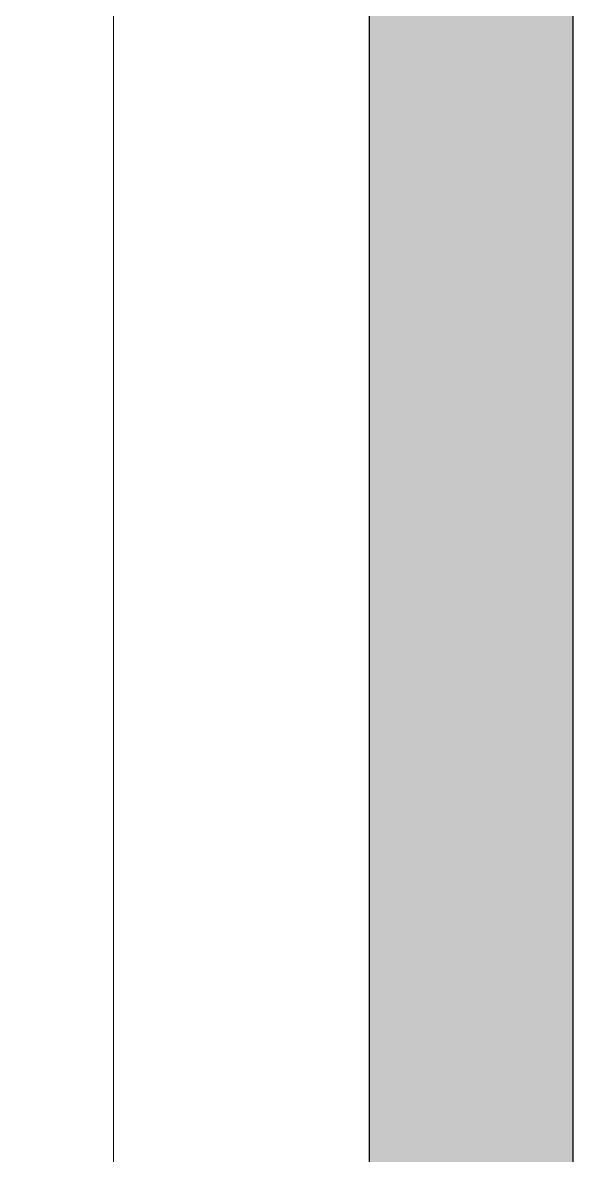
# Model space of a CAD drawing. Header units: millimetres. Extents: x 155927 to 326028, y -36033 to 97293.
# Drawn here: x 175402 to 175677, y 12592 to 13158 of the extents above; entities that cross this region are included whole.
import ezdxf

# ---------------------------------------------------------------- set-up
doc = ezdxf.new("R2010")
doc.units = ezdxf.units.MM
doc.header["$MEASUREMENT"] = 0
for name, color, linetype, lineweight in [('A-DOOR', 4, 'CONTINUOUS', 9), ('A-WALL-PATT', 7, 'CONTINUOUS', 9), ('I-WALL', 7, 'CONTINUOUS', 9)]:
    doc.layers.add(name, color=color, linetype=linetype, lineweight=lineweight)

msp = doc.modelspace()

# ---------------------------------------------------------------- hatches: boundary and pattern name
at = {"layer": 'A-WALL-PATT'}
msp.add_hatch(color=256, dxfattribs=at).paths.add_polyline_path([(175671.01, 9369.61), (175676.83, 9369.61), (175676.83, 9398.58), (175671.01, 9398.58), (175671.01, 10198.58), (175676.83, 10198.58), (175676.83, 13505.61), (175574.83, 13505.61), (175574.83, 9369.61)], flags=0)

# ---------------------------------------------------------------- linework, layer by layer
at = {"layer": 'A-DOOR'}
msp.add_line((175447.33, 13505.61), (175447.33, 12495.61), dxfattribs=at)
msp.add_arc((175447.33, 13505.61), 1010, 180, 270, dxfattribs=at)
at = {"layer": 'I-WALL', "lineweight": 30}
for p, q in [((175574.83, 13505.61), (175574.83, 9369.61)), ((175676.83, 10198.58), (175676.83, 13505.61))]:
    msp.add_line(p, q, dxfattribs=at)

doc.saveas('drawing.dxf')
